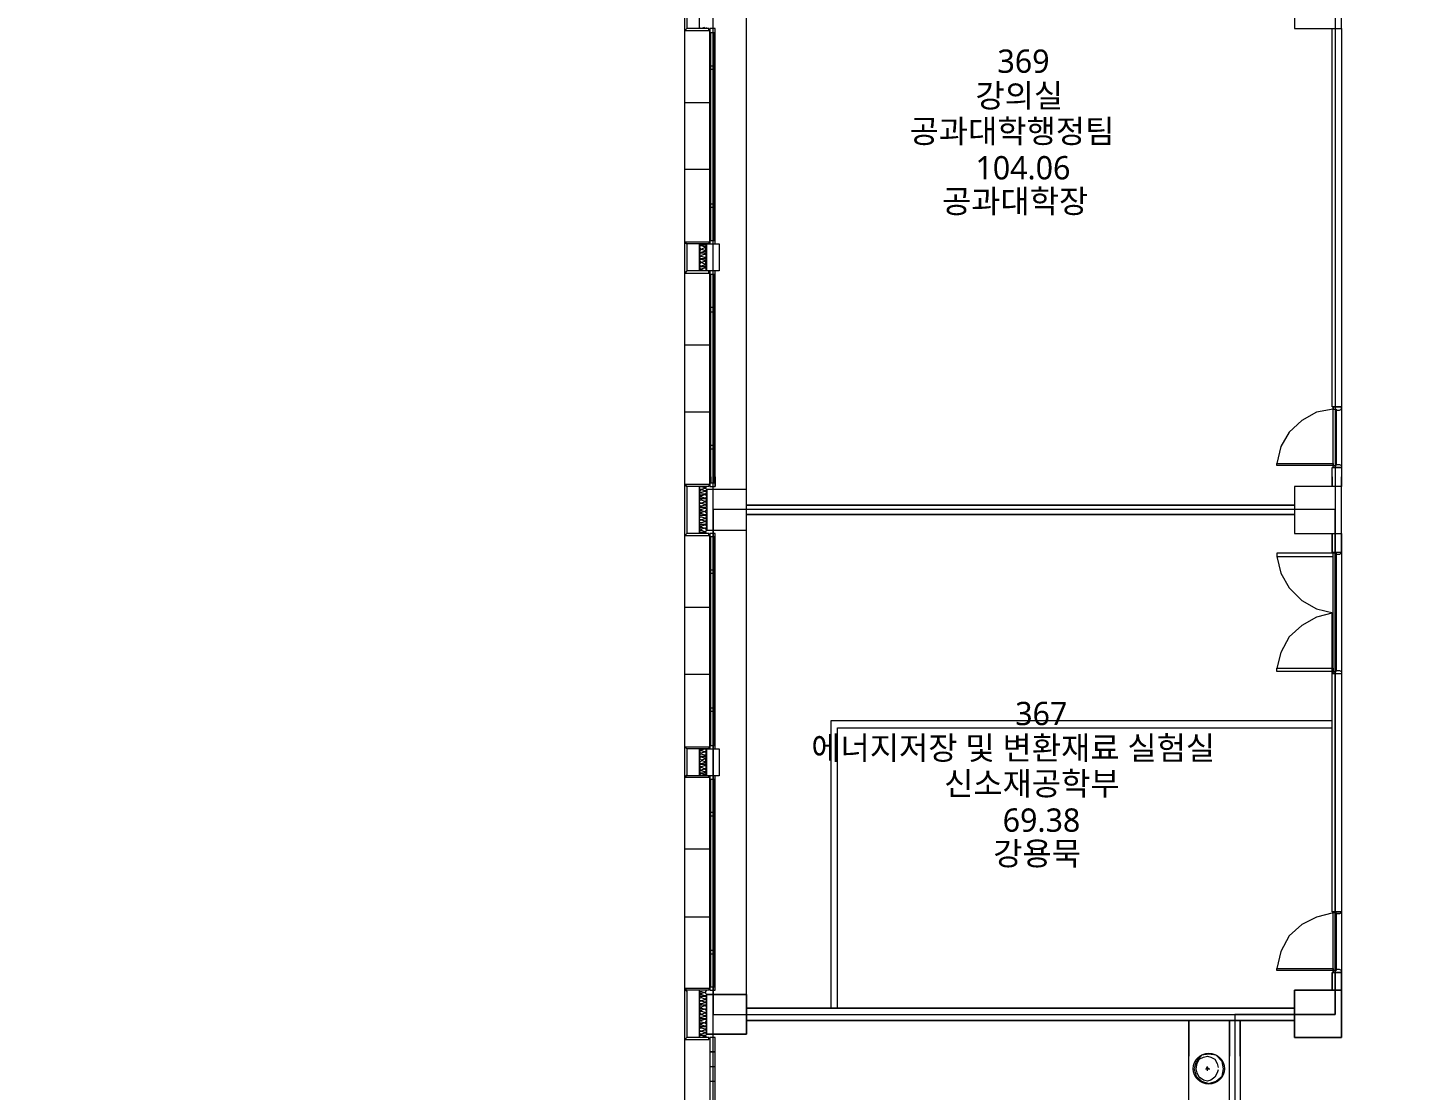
# Model space of a CAD drawing. Header units: millimetres. Extents: x -4020 to 126975, y -1911 to 106713.
# Drawn here: x 52258 to 73053, y 63850 to 79642 of the extents above; entities that cross this region are included whole.
import ezdxf

# ---------------------------------------------------------------- set-up
doc = ezdxf.new("R2010")
doc.units = ezdxf.units.MM
doc.layers.add('PDF_문자', color=7, linetype='Continuous')
doc.layers.add('PDF_형상', color=7, linetype='Continuous')
doc.styles.add('PDF 맑은 고딕', font='malgun.ttf')

msp = doc.modelspace()

# ---------------------------------------------------------------- linework, layer by layer
at = {"layer": 'PDF_형상', "lineweight": 5}
for points in [[(62440, 46073), (62440, 49773), (62440, 51172), (62440, 56270), (62440, 57669), (62440, 61229), (62440, 64975), (62440, 72483), (62440, 83722), (62440, 84064), (52258, 84064), (52258, 87779), (62440, 87779), (62440, 87733), (74083, 87733), (80938, 87733), (80938, 79976), (80938, 72483), (80938, 64975), (80938, 53721), (80938, 42202)], [(74083, 42202), (74083, 53721), (74083, 64975), (74083, 72483), (74083, 79976), (74083, 87733), (62440, 87733), (62440, 87779), (52258, 87779), (52258, 84064), (62440, 84064), (62440, 83722), (71689, 83722), (71689, 72483), (71689, 64975), (70197, 64975), (70197, 61229), (70197, 57669), (70197, 49773), (71689, 49773), (71689, 42218)], [(67772, 39389), (67772, 41798), (62020, 41798), (62020, 84002)], [(62937, 64680), (62937, 83629)], [(62238, 79634), (62238, 80333)], [(62315, 79649), (62269, 79634), (62253, 79634), (62238, 79649)], [(62346, 79634), (62331, 79649)], [(62393, 76432), (62393, 79634)], [(62409, 76478), (62409, 79572)], [(62455, 76478), (62455, 79572)], [(62471, 76432), (62471, 79634)], [(71782, 79634), (71782, 74007), (71642, 74007), (71642, 79634)], [(62393, 78530), (62020, 78530)], [(62393, 77535), (62020, 77535)], [(62393, 72965), (62393, 72825), (62393, 76028)], [(62409, 72965), (62409, 72872), (62409, 75981)], [(62455, 72965), (62455, 72872), (62455, 75981)], [(62471, 72965), (62471, 72825), (62471, 76028)], [(62393, 74924), (62020, 74924)], [(62393, 73929), (62020, 73929)], [(71658, 73167), (71658, 73976), (71409, 73929), (71191, 73805), (71005, 73634), (70881, 73416), (70818, 73167)], [(71689, 74007), (71658, 74007), (71658, 73976), (71704, 73976), (71704, 73960), (71751, 73960), (71782, 73976), (71782, 74007)], [(71704, 73960), (71704, 73152)], [(71642, 72965), (71642, 72825), (71642, 73105), (71782, 73105), (71782, 72825), (71782, 72965)], [(71689, 73105), (71658, 73105), (71658, 73136), (71704, 73136), (71704, 73152), (71751, 73152), (71782, 73136), (71782, 73105)], [(62020, 64354), (62020, 72965)], [(62238, 72126), (62238, 72825)], [(62346, 72126), (62331, 72141), (62315, 72141), (62269, 72141), (62253, 72141), (62238, 72141), (62238, 72157), (62253, 72172), (62269, 72172), (62315, 72157), (62331, 72157), (62346, 72172), (62331, 72188), (62315, 72204), (62269, 72188), (62253, 72188), (62238, 72188), (62238, 72204), (62253, 72219), (62269, 72219), (62315, 72204), (62331, 72204), (62346, 72235), (62331, 72250), (62315, 72250), (62269, 72235), (62253, 72235), (62238, 72250), (62238, 72266), (62253, 72266), (62269, 72266), (62315, 72266), (62331, 72266), (62346, 72281), (62331, 72297), (62315, 72297), (62269, 72281), (62253, 72281), (62238, 72297), (62238, 72312), (62253, 72328), (62269, 72328), (62253, 72328), (62238, 72343), (62238, 72359), (62253, 72375), (62269, 72375), (62315, 72359), (62331, 72359), (62346, 72375), (62331, 72390), (62315, 72390), (62269, 72390), (62253, 72390), (62238, 72390), (62238, 72406), (62253, 72421), (62269, 72421), (62315, 72406), (62331, 72406), (62346, 72421), (62331, 72437), (62315, 72452), (62269, 72437), (62253, 72437), (62238, 72452), (62253, 72468), (62269, 72468), (62315, 72452), (62331, 72468), (62346, 72483), (62331, 72499), (62315, 72499), (62269, 72483), (62253, 72483), (62238, 72499), (62238, 72514), (62253, 72514), (62269, 72514), (62315, 72514), (62331, 72514), (62346, 72530), (62331, 72546), (62315, 72546), (62269, 72530), (62253, 72530), (62238, 72546), (62238, 72561), (62253, 72577), (62269, 72577), (62253, 72577), (62238, 72592), (62238, 72608), (62253, 72623), (62269, 72623), (62315, 72608), (62331, 72608), (62346, 72623), (62331, 72639), (62315, 72639), (62269, 72639), (62253, 72639), (62238, 72639), (62238, 72654), (62253, 72670), (62269, 72670), (62315, 72654), (62331, 72654), (62346, 72670), (62331, 72701), (62315, 72701), (62269, 72685), (62253, 72685), (62238, 72701), (62238, 72717), (62253, 72717), (62269, 72717), (62315, 72717), (62331, 72717), (62346, 72732), (62331, 72748), (62315, 72748), (62269, 72732), (62253, 72732), (62238, 72748), (62238, 72763), (62253, 72763), (62269, 72779), (62253, 72779), (62238, 72794), (62238, 72810), (62253, 72825), (62269, 72825), (62315, 72810), (62331, 72810), (62346, 72825)], [(62346, 64680), (62937, 64680), (62937, 72965)], [(62937, 72779), (62346, 72779), (62346, 72172), (62937, 72172)], [(62393, 68924), (62393, 72126)], [(62409, 68970), (62409, 72079)], [(62455, 68970), (62455, 72079)], [(62471, 68924), (62471, 72126)], [(71642, 71846), (71642, 72126), (71642, 71846), (71782, 71846), (71782, 72126), (71782, 71846), (71782, 71830), (71751, 71815), (71704, 71815), (71704, 71830), (71658, 71830), (71658, 71846), (71689, 71846)], [(70818, 71784), (70881, 71535), (71005, 71318), (71191, 71131), (71409, 71007), (71658, 70944), (71409, 70882), (71191, 70758), (71005, 70587), (70881, 70354), (70818, 70121)], [(71658, 70043), (71658, 71846)], [(71658, 70121), (71658, 71784)], [(71704, 71830), (71704, 70089)], [(71782, 71846), (71782, 70043)], [(62393, 71022), (62020, 71022)], [(71642, 66499), (71642, 70944)], [(71689, 70043), (71658, 70043), (71658, 70074), (71704, 70074), (71704, 70089), (71751, 70089), (71782, 70074), (71782, 70043), (71782, 66499), (71782, 66483), (71751, 66468), (71704, 66468), (71704, 66483), (71658, 66483), (71658, 66499), (71689, 66499)], [(62393, 70027), (62020, 70027)], [(64196, 65069), (64196, 69343), (71642, 69343)], [(64290, 65069), (64290, 69235), (71642, 69235)], [(62393, 65333), (62393, 68519)], [(62409, 65379), (62409, 68473)], [(62455, 65379), (62455, 68473)], [(62471, 65333), (62471, 68519)], [(62393, 67431), (62020, 67431)], [(62393, 66421), (62020, 66421)], [(71658, 65659), (71658, 66483), (71409, 66421), (71191, 66312), (71005, 66141), (70881, 65908), (70818, 65659)], [(71704, 66468), (71704, 65644)], [(71642, 65597), (71642, 65333), (71642, 65597), (71782, 65597), (71782, 64633), (71083, 64633), (71083, 65333), (71782, 65333), (71083, 65333), (71083, 64633), (71782, 64633), (71782, 65597), (71782, 65628), (71751, 65644), (71704, 65644), (71704, 65628), (71658, 65628), (71658, 65597), (71689, 65597)], [(62238, 64633), (62238, 65333)], [(62346, 64633), (62331, 64649), (62315, 64649), (62269, 64633), (62253, 64633), (62238, 64649), (62238, 64664), (62253, 64664), (62269, 64664), (62315, 64664), (62331, 64664), (62346, 64680), (62331, 64695), (62315, 64695), (62269, 64680), (62253, 64680), (62238, 64695), (62238, 64711), (62253, 64727), (62269, 64727), (62253, 64727), (62238, 64742), (62238, 64758), (62253, 64773), (62269, 64773), (62315, 64758), (62331, 64758), (62346, 64773), (62331, 64789), (62315, 64789), (62269, 64789), (62253, 64789), (62238, 64789), (62238, 64804), (62253, 64820), (62269, 64820), (62315, 64804), (62331, 64804), (62346, 64820), (62331, 64835), (62315, 64851), (62269, 64835), (62253, 64835), (62238, 64851), (62238, 64866), (62253, 64866), (62269, 64866), (62315, 64851), (62331, 64866), (62346, 64882), (62331, 64898), (62315, 64898), (62269, 64882), (62253, 64882), (62238, 64898), (62238, 64913), (62253, 64913), (62269, 64913), (62315, 64913), (62331, 64913), (62346, 64929), (62331, 64944), (62315, 64944), (62269, 64929), (62253, 64929), (62238, 64944), (62238, 64960), (62253, 64975), (62269, 64975), (62253, 64991), (62238, 64991), (62238, 65006), (62253, 65022), (62269, 65022), (62315, 65006), (62331, 65006), (62346, 65022), (62331, 65037), (62315, 65053), (62269, 65037), (62253, 65037), (62238, 65037), (62238, 65053), (62253, 65069), (62269, 65069), (62315, 65053), (62331, 65053), (62346, 65084), (62331, 65100), (62315, 65100), (62269, 65084), (62253, 65084), (62238, 65100), (62238, 65115), (62253, 65115), (62269, 65115), (62315, 65115), (62331, 65115), (62346, 65131), (62331, 65146), (62315, 65146), (62269, 65131), (62253, 65131), (62238, 65146), (62238, 65162), (62253, 65177), (62269, 65177), (62253, 65177), (62238, 65193), (62238, 65208), (62253, 65224), (62269, 65224), (62315, 65208), (62331, 65208), (62346, 65224), (62331, 65240), (62315, 65240), (62269, 65240), (62253, 65240), (62238, 65240), (62238, 65255), (62253, 65271), (62269, 65271), (62315, 65255), (62331, 65255), (62346, 65271), (62331, 65286), (62315, 65302), (62269, 65286), (62253, 65286), (62238, 65302), (62253, 65317), (62269, 65317), (62315, 65302), (62331, 65317), (62346, 65333)], [(62937, 65271), (62346, 65271)], [(70274, 64354), (70274, 64882), (70274, 62473), (68782, 62473), (68782, 62628), (70119, 62628), (70119, 64882), (70119, 64354)], [(69513, 62628), (69513, 64882), (69513, 64354)], [(62393, 64633), (62393, 61431), (62471, 61431), (62471, 64633)], [(62471, 64354), (62471, 64633), (62393, 64633), (62393, 64354)], [(69948, 64151), (69932, 64105), (69901, 64043), (69839, 63996), (69792, 63980), (69730, 63996), (69668, 64043), (69637, 64105), (69621, 64167), (69637, 64245), (69668, 64307), (69730, 64338), (69792, 64354), (69839, 64338), (69901, 64307), (69932, 64245), (69948, 64183)], [(62393, 64198), (62471, 64198)], [(69761, 64167), (69823, 64167)], [(69792, 64136), (69792, 64198)], [(62393, 63980), (62471, 63980)]]:
    msp.add_lwpolyline(points, dxfattribs=at)
for points in [[(62440, 83722), (71689, 83722), (71689, 72483), (62440, 72483), (62440, 64975), (70197, 64975), (71689, 64975), (71689, 72483), (62440, 72483)], [(62051, 79634), (62020, 79603), (62020, 80349), (62051, 80318)], [(71782, 80333), (71083, 80333), (71083, 79634), (71782, 79634)], [(62051, 79634), (62020, 79603), (62378, 79603), (62378, 79634)], [(62471, 79572), (62471, 79634), (62393, 79634), (62393, 79572)], [(62471, 79028), (62471, 79074), (62393, 79074), (62393, 79028)], [(62471, 76976), (62471, 77022), (62393, 77022), (62393, 76976)], [(62051, 76432), (62020, 76463), (62378, 76463), (62378, 76432)], [(62051, 76028), (62020, 75996), (62378, 75996), (62378, 76028), (62051, 76028), (62020, 75996), (62020, 76447), (62051, 76432)], [(62269, 76416), (62315, 76416), (62331, 76416), (62331, 76401), (62331, 76385), (62315, 76385), (62269, 76401), (62253, 76401), (62238, 76385), (62253, 76354), (62269, 76354), (62253, 76338), (62238, 76323), (62253, 76307), (62269, 76307), (62315, 76323), (62331, 76323), (62331, 76307), (62331, 76292), (62315, 76292), (62269, 76292), (62253, 76292), (62238, 76276), (62253, 76261), (62269, 76261), (62315, 76276), (62331, 76276), (62331, 76261), (62331, 76245), (62331, 76230), (62315, 76230), (62269, 76245), (62253, 76245), (62238, 76230), (62253, 76214), (62269, 76214), (62315, 76214), (62331, 76214), (62331, 76199), (62331, 76183), (62315, 76183), (62269, 76199), (62253, 76199), (62238, 76183), (62253, 76167), (62269, 76152), (62253, 76152), (62238, 76121), (62253, 76105), (62269, 76105), (62315, 76121), (62331, 76121), (62331, 76105), (62331, 76090), (62315, 76090), (62269, 76090), (62253, 76090), (62238, 76074), (62253, 76059), (62269, 76059), (62315, 76074), (62331, 76074), (62331, 76059), (62331, 76043), (62331, 76028), (62315, 76028), (62269, 76043), (62253, 76043), (62238, 76028), (62238, 76432), (62253, 76416)], [(62269, 76354), (62315, 76338), (62331, 76338), (62331, 76354), (62331, 76370), (62315, 76370)], [(62346, 76432), (62533, 76432), (62533, 76028), (62346, 76028)], [(62471, 76432), (62471, 76478), (62393, 76478), (62393, 76432)], [(62269, 76152), (62315, 76136), (62331, 76136), (62331, 76152), (62331, 76167), (62315, 76167)], [(62471, 75981), (62471, 76028), (62393, 76028), (62393, 75981)], [(62471, 75421), (62471, 75483), (62393, 75483), (62393, 75421)], [(71658, 73105), (71658, 74007), (71782, 74007), (71782, 73105)], [(62471, 73385), (62471, 73432), (62393, 73432), (62393, 73385)], [(71658, 73136), (70818, 73136), (70818, 73167), (71658, 73167)], [(62051, 72126), (62020, 72095), (62378, 72095), (62378, 72126), (62051, 72126), (62020, 72095), (62020, 72856), (62051, 72825)], [(62051, 72825), (62020, 72856), (62378, 72856), (62378, 72825)], [(62269, 72779), (62315, 72763), (62331, 72763), (62346, 72779), (62331, 72794), (62315, 72794)], [(62471, 72825), (62471, 72872), (62393, 72872), (62393, 72825)], [(71782, 72825), (71083, 72825), (71083, 72126), (71782, 72126)], [(71782, 72825), (71083, 72825), (71083, 72126), (71782, 72126)], [(62269, 72577), (62315, 72561), (62331, 72561), (62346, 72577), (62331, 72592), (62315, 72592)], [(62346, 72779), (62346, 72172), (62937, 72172), (62937, 72779)], [(71083, 72546), (62937, 72546)], [(71083, 72406), (62937, 72406)], [(62269, 72328), (62315, 72312), (62331, 72312), (62346, 72328), (62331, 72343), (62315, 72343)], [(62471, 72079), (62471, 72126), (62393, 72126), (62393, 72079)], [(71658, 71830), (70818, 71830), (70818, 71784), (71658, 71784)], [(62471, 71535), (62471, 71582), (62393, 71582), (62393, 71535)], [(71658, 70074), (70818, 70074), (70818, 70121), (71658, 70121)], [(71642, 70043), (71782, 70043), (71782, 66499), (71642, 66499)], [(62471, 69483), (62471, 69530), (62393, 69530), (62393, 69483)], [(62051, 68924), (62020, 68955), (62378, 68955), (62378, 68924)], [(62051, 68535), (62020, 68504), (62020, 68955), (62051, 68924)], [(62269, 68908), (62315, 68924), (62331, 68924), (62331, 68908), (62331, 68893), (62331, 68877), (62315, 68877), (62269, 68893), (62253, 68893), (62238, 68877), (62253, 68861), (62269, 68861), (62315, 68877), (62331, 68877), (62331, 68861), (62331, 68846), (62331, 68830), (62315, 68830), (62269, 68846), (62253, 68846), (62238, 68830), (62253, 68815), (62269, 68815), (62315, 68815), (62331, 68815), (62331, 68799), (62331, 68784), (62315, 68784), (62269, 68799), (62253, 68799), (62238, 68784), (62253, 68768), (62269, 68753), (62253, 68737), (62238, 68722), (62253, 68706), (62269, 68706), (62315, 68722), (62331, 68722), (62331, 68706), (62331, 68690), (62315, 68690), (62269, 68690), (62253, 68690), (62238, 68675), (62253, 68659), (62269, 68659), (62315, 68675), (62331, 68675), (62331, 68659), (62331, 68644), (62331, 68628), (62315, 68628), (62269, 68644), (62253, 68644), (62238, 68628), (62253, 68613), (62269, 68613), (62315, 68628), (62331, 68613), (62331, 68597), (62331, 68582), (62315, 68582), (62269, 68597), (62253, 68597), (62238, 68582), (62253, 68566), (62269, 68566), (62315, 68566), (62331, 68566), (62331, 68551), (62331, 68535), (62315, 68535), (62269, 68551), (62253, 68551), (62238, 68519), (62238, 68924), (62253, 68908)], [(62533, 68924), (62533, 68519), (62346, 68519), (62346, 68924)], [(62471, 68924), (62471, 68970), (62393, 68970), (62393, 68924)], [(62269, 68753), (62315, 68737), (62331, 68737), (62331, 68753), (62331, 68768), (62315, 68768)], [(62051, 68519), (62020, 68504), (62378, 68504), (62378, 68519)], [(62471, 68473), (62471, 68519), (62393, 68519), (62393, 68473)], [(62471, 67929), (62471, 67975), (62393, 67975), (62393, 67929)], [(71658, 65597), (71658, 66499), (71782, 66499), (71782, 65597)], [(62471, 65877), (62471, 65924), (62393, 65924), (62393, 65877)], [(71658, 65628), (70818, 65628), (70818, 65659), (71658, 65659)], [(62051, 65333), (62020, 65364), (62378, 65364), (62378, 65333)], [(62051, 64633), (62020, 64602), (62020, 65348), (62051, 65317)], [(62471, 65333), (62471, 65379), (62393, 65379), (62393, 65333)], [(71083, 65333), (71782, 65333), (71782, 64633), (71083, 64633)], [(71083, 65333), (71782, 65333), (71782, 64633), (71083, 64633)], [(62269, 65177), (62315, 65162), (62331, 65162), (62346, 65177), (62331, 65193), (62315, 65193)], [(62346, 64680), (62346, 65271), (62937, 65271), (62937, 64680)], [(62269, 64975), (62315, 64960), (62331, 64960), (62346, 64975), (62331, 64991), (62315, 64991)], [(62440, 61229), (62440, 64975), (70197, 64975), (70197, 61229)], [(71083, 65069), (62937, 65069)], [(71083, 64882), (62937, 64882)], [(62269, 64727), (62315, 64711), (62331, 64711), (62346, 64727), (62331, 64742), (62315, 64742)], [(62051, 64633), (62020, 64602), (62378, 64602), (62378, 64633)], [(62471, 64416), (62393, 64416)], [(70026, 64167), (70010, 64276), (69917, 64369), (69808, 64385), (69699, 64369), (69621, 64276), (69590, 64167), (69621, 64058), (69699, 63980), (69808, 63949), (69917, 63980), (70010, 64058)], [(69808, 64167), (69792, 64183), (69777, 64183), (69777, 64167), (69792, 64151), (69792, 64167)]]:
    msp.add_lwpolyline(points, close=True, dxfattribs=at)
msp.add_circle((69810, 64167), 231, dxfattribs=at)

# ---------------------------------------------------------------- texts
at = {"layer": 'PDF_문자', "attachment_point": 4, "style": 'PDF 맑은 고딕'}
for s, insert, char_height in [('369', (66668, 79146), 346.4), ('강의실', (66341, 78617), 346.4), ('공과대학행정팀', (65362, 78089), 346.4), ('104.06', (66341, 77560), 346.4), ('공과대학장', (65844, 77047), 346.4), ('367', (66932, 69446), 346.4), ('에너지저장 및 변환재료 실험실', (63901, 68917), 346.35), ('신소재공학부', (65875, 68389), 346.4), ('69.38', (66746, 67860), 346.4), ('강용묵', (66606, 67347), 346.4)]:
    msp.add_mtext(s, dxfattribs=dict(at, insert=insert, char_height=char_height))

doc.saveas('drawing.dxf')
